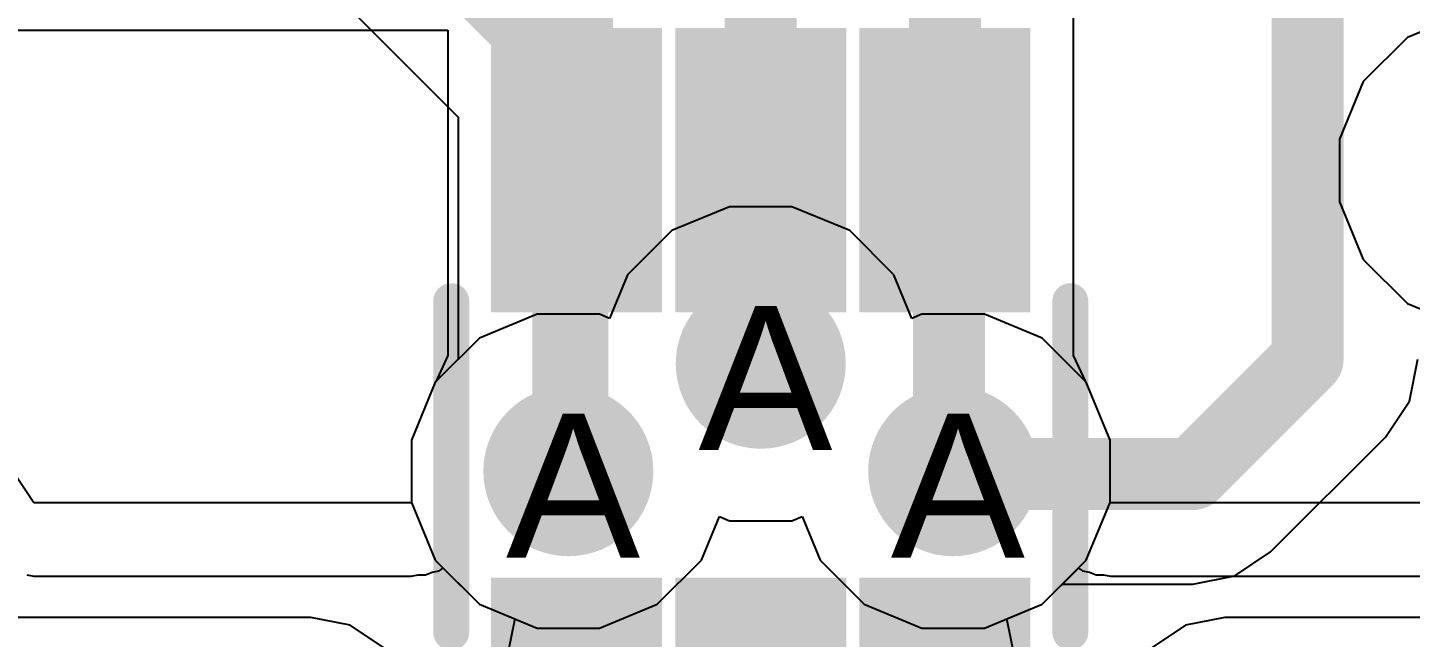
# Model space of a CAD drawing. Header units: inches. Extents: x 0 to 5271, y 0 to 5417.
# Drawn here: x 84.535 to 89.414, y 3.996 to 6.148 of the extents above; entities that cross this region are included whole.
import ezdxf

# ---------------------------------------------------------------- set-up
doc = ezdxf.new("R2010")
doc.units = ezdxf.units.IN
for name, color, linetype in [('Bottom Layer', 5, 'Continuous'), ('Bottom Overlay', 54, 'Continuous'), ('Bottom Paste', 16, 'Continuous'), ('Bottom Solder', 6, 'Continuous'), ('Drill Drawing', 1, 'Continuous'), ('L2_GND1', 16, 'Continuous'), ('L3_SIG1', 76, 'Continuous'), ('L4_PWR', 90, 'Continuous'), ('L5_GND2', 156, 'Continuous'), ('L6_SIG2', 130, 'Continuous'), ('L7_GND3', 216, 'Continuous'), ('Top Layer', 1, 'Continuous'), ('Via Holes', 16, 'Continuous')]:
    doc.layers.add(name, color=color, linetype=linetype)
doc.styles.add('Arial', font='', dxfattribs={"height": 0.2})
doc.styles.get('Arial').set_extended_font_data('Arial')

# ---------------------------------------------------------------- blocks, each defined once
blk = doc.blocks.new('SOT_363_B_376')
at = {"layer": 'Bottom Layer'}
for points in [[(-1.37, 0.45), (-1.37, 0.85), (-0.57, 0.85), (-0.57, 0.45)], [(0.57, 0.45), (0.57, 0.85), (1.37, 0.85), (1.37, 0.45)], [(-1.37, -0.2), (-1.37, 0.2), (-0.57, 0.2), (-0.57, -0.2)], [(0.57, -0.2), (0.57, 0.2), (1.37, 0.2), (1.37, -0.2)], [(-1.37, -0.85), (-1.37, -0.45), (-0.57, -0.45), (-0.57, -0.85)], [(0.57, -0.85), (0.57, -0.45), (1.37, -0.45), (1.37, -0.85)]]:
    blk.add_hatch(color=5, dxfattribs=at).paths.add_polyline_path(points)
at = {"layer": 'Bottom Paste'}
for points in [[(-1.37, 0.45), (-1.37, 0.85), (-0.57, 0.85), (-0.57, 0.45)], [(0.57, 0.45), (0.57, 0.85), (1.37, 0.85), (1.37, 0.45)], [(-1.37, -0.2), (-1.37, 0.2), (-0.57, 0.2), (-0.57, -0.2)], [(0.57, -0.2), (0.57, 0.2), (1.37, 0.2), (1.37, -0.2)], [(-1.37, -0.85), (-1.37, -0.45), (-0.57, -0.45), (-0.57, -0.85)], [(0.57, -0.85), (0.57, -0.45), (1.37, -0.45), (1.37, -0.85)]]:
    blk.add_hatch(color=16, dxfattribs=at).paths.add_polyline_path(points)
at = {"layer": 'Bottom Solder'}
for points in [[(-1.4716, 0.3484), (-1.4716, 0.9516), (-0.4684, 0.9516), (-0.4684, 0.3484)], [(0.4684, 0.3484), (0.4684, 0.9516), (1.4716, 0.9516), (1.4716, 0.3484)], [(-1.4716, -0.3016), (-1.4716, 0.3016), (-0.4684, 0.3016), (-0.4684, -0.3016)], [(0.4684, -0.3016), (0.4684, 0.3016), (1.4716, 0.3016), (1.4716, -0.3016)], [(-1.4716, -0.9516), (-1.4716, -0.3484), (-0.4684, -0.3484), (-0.4684, -0.9516)], [(0.4684, -0.9516), (0.4684, -0.3484), (1.4716, -0.3484), (1.4716, -0.9516)]]:
    blk.add_hatch(color=6, dxfattribs=at).paths.add_polyline_path(points)
at = {"layer": 'Bottom Overlay'}
for points in [[(-0.6604, 1.0922, 0.127, 0.127, 0), (0.508, 1.0922, 0.127, 0.127, 0)], [(-1.651, -0.5334, 0.1, 0.1, 0), (-1.524, -0.6604, 0.1, 0.1, 0)], [(-1.651, -0.5334, 0.1, 0.1, 0), (-1.651, -0.7874, 0.1, 0.1, 0)], [(-1.524, -0.6604, 0.1, 0.1, 0), (-1.651, -0.7874, 0.1, 0.1, 0)], [(-0.6604, -1.0922, 0.127, 0.127, 0), (0.508, -1.0922, 0.127, 0.127, 0)]]:
    blk.add_lwpolyline(points, format="xyseb", dxfattribs=at)
for points in [[(-0.6922, 1.0922, 0.0635, 0.0635, 1), (-0.6287, 1.0922, 0.0635, 0.0635, 1)], [(0.4762, 1.0922, 0.0635, 0.0635, 1), (0.5397, 1.0922, 0.0635, 0.0635, 1)], [(-1.676, -0.5334, 0.05, 0.05, 1), (-1.626, -0.5334, 0.05, 0.05, 1)], [(-1.676, -0.5334, 0.05, 0.05, 1), (-1.626, -0.5334, 0.05, 0.05, 1)], [(-1.549, -0.6604, 0.05, 0.05, 1), (-1.499, -0.6604, 0.05, 0.05, 1)], [(-1.549, -0.6604, 0.05, 0.05, 1), (-1.499, -0.6604, 0.05, 0.05, 1)], [(-1.676, -0.7874, 0.05, 0.05, 1), (-1.626, -0.7874, 0.05, 0.05, 1)], [(-1.676, -0.7874, 0.05, 0.05, 1), (-1.626, -0.7874, 0.05, 0.05, 1)], [(-0.6922, -1.0922, 0.0635, 0.0635, 1), (-0.6287, -1.0922, 0.0635, 0.0635, 1)], [(0.4762, -1.0922, 0.0635, 0.0635, 1), (0.5397, -1.0922, 0.0635, 0.0635, 1)]]:
    blk.add_lwpolyline(points, format="xyseb", close=True, dxfattribs=at)

msp = doc.modelspace()

# ---------------------------------------------------------------- hatches: boundary and pattern name
at = {"layer": 'Bottom Layer'}
h = msp.add_hatch(color=5, dxfattribs=at)
edge = h.paths.add_edge_path()
edge.add_arc((87.122, 4.9616), 0.3, 0, 360)
h = msp.add_hatch(color=5, dxfattribs=at)
edge = h.paths.add_edge_path()
edge.add_arc((86.4431, 4.5822), 0.3, 0, 360)
h = msp.add_hatch(color=5, dxfattribs=at)
edge = h.paths.add_edge_path()
edge.add_arc((87.801, 4.5822), 0.3, 0, 360)
msp.add_hatch(color=5, dxfattribs=at).paths.add_polyline_path([(86.922, 3.0734), (87.322, 3.0734), (87.322, 4.1044), (86.922, 4.1044)])
at = {"layer": 'L2_GND1'}
h = msp.add_hatch(color=16, dxfattribs=at)
edge = h.paths.add_edge_path()
edge.add_arc((87.122, 4.9616), 0.3, 0, 360)
h = msp.add_hatch(color=16, dxfattribs=at)
edge = h.paths.add_edge_path()
edge.add_arc((86.4431, 4.5822), 0.3, 0, 360)
h = msp.add_hatch(color=16, dxfattribs=at)
edge = h.paths.add_edge_path()
edge.add_arc((87.801, 4.5822), 0.3, 0, 360)
at = {"layer": 'L3_SIG1'}
h = msp.add_hatch(color=76, dxfattribs=at)
edge = h.paths.add_edge_path()
edge.add_arc((87.122, 4.9616), 0.3, 0, 360)
h = msp.add_hatch(color=76, dxfattribs=at)
edge = h.paths.add_edge_path()
edge.add_arc((86.4431, 4.5822), 0.3, 0, 360)
h = msp.add_hatch(color=76, dxfattribs=at)
edge = h.paths.add_edge_path()
edge.add_arc((87.801, 4.5822), 0.3, 0, 360)
at = {"layer": 'L4_PWR'}
h = msp.add_hatch(color=90, dxfattribs=at)
edge = h.paths.add_edge_path()
edge.add_arc((87.122, 4.9616), 0.3, 0, 360)
h = msp.add_hatch(color=90, dxfattribs=at)
edge = h.paths.add_edge_path()
edge.add_arc((86.4431, 4.5822), 0.3, 0, 360)
h = msp.add_hatch(color=90, dxfattribs=at)
edge = h.paths.add_edge_path()
edge.add_arc((87.801, 4.5822), 0.3, 0, 360)
at = {"layer": 'L5_GND2'}
h = msp.add_hatch(color=156, dxfattribs=at)
edge = h.paths.add_edge_path()
edge.add_arc((87.122, 4.9616), 0.3, 0, 360)
h = msp.add_hatch(color=156, dxfattribs=at)
edge = h.paths.add_edge_path()
edge.add_arc((86.4431, 4.5822), 0.3, 0, 360)
h = msp.add_hatch(color=156, dxfattribs=at)
edge = h.paths.add_edge_path()
edge.add_arc((87.801, 4.5822), 0.3, 0, 360)
at = {"layer": 'L6_SIG2'}
h = msp.add_hatch(color=130, dxfattribs=at)
edge = h.paths.add_edge_path()
edge.add_arc((87.122, 4.9616), 0.3, 0, 360)
h = msp.add_hatch(color=130, dxfattribs=at)
edge = h.paths.add_edge_path()
edge.add_arc((86.4431, 4.5822), 0.3, 0, 360)
h = msp.add_hatch(color=130, dxfattribs=at)
edge = h.paths.add_edge_path()
edge.add_arc((87.801, 4.5822), 0.3, 0, 360)
at = {"layer": 'L7_GND3'}
h = msp.add_hatch(color=216, dxfattribs=at)
edge = h.paths.add_edge_path()
edge.add_arc((87.122, 4.9616), 0.3, 0, 360)
h = msp.add_hatch(color=216, dxfattribs=at)
edge = h.paths.add_edge_path()
edge.add_arc((86.4431, 4.5822), 0.3, 0, 360)
h = msp.add_hatch(color=216, dxfattribs=at)
edge = h.paths.add_edge_path()
edge.add_arc((87.801, 4.5822), 0.3, 0, 360)
at = {"layer": 'Top Layer'}
h = msp.add_hatch(color=1, dxfattribs=at)
edge = h.paths.add_edge_path()
edge.add_arc((87.122, 4.9616), 0.3, 0, 360)
h = msp.add_hatch(color=1, dxfattribs=at)
edge = h.paths.add_edge_path()
edge.add_arc((86.4431, 4.5822), 0.3, 0, 360)
h = msp.add_hatch(color=1, dxfattribs=at)
edge = h.paths.add_edge_path()
edge.add_arc((87.801, 4.5822), 0.3, 0, 360)
at = {"layer": 'Via Holes'}
h = msp.add_hatch(color=7, dxfattribs=at)
edge = h.paths.add_edge_path()
edge.add_arc((87.122, 4.9616), 0.15, 0, 360)
h = msp.add_hatch(color=7, dxfattribs=at)
edge = h.paths.add_edge_path()
edge.add_arc((86.4431, 4.5822), 0.15, 0, 360)
h = msp.add_hatch(color=7, dxfattribs=at)
edge = h.paths.add_edge_path()
edge.add_arc((87.801, 4.5822), 0.15, 0, 360)

# ---------------------------------------------------------------- linework, layer by layer
at = {"layer": 'Bottom Layer'}
for p, q in [((88.226, 4.9904), (88.226, 6.2156)), ((81.0509, 6.1393), (86.018, 6.1393)), ((86.018, 6.1393), (86.018, 4.9904)), ((86.018, 4.9904), (85.975, 4.8981)), ((88.269, 4.8982), (88.226, 4.9904)), ((85.9734, 4.896), (85.8891, 4.6924)), ((85.975, 4.8981), (85.9734, 4.896)), ((85.9734, 4.896), (85.9734, 4.896)), ((88.2706, 4.896), (88.269, 4.8982)), ((88.355, 4.6924), (88.2706, 4.896)), ((88.2706, 4.896), (88.2706, 4.896)), ((85.8891, 4.6924), (85.8891, 4.472)), ((88.355, 4.472), (88.355, 4.6924)), ((85.8891, 4.472), (85.9734, 4.2684)), ((88.2706, 4.2684), (88.355, 4.472)), ((86.9127, 4.2684), (86.9765, 4.4223)), ((86.9765, 4.4223), (87.0118, 4.4076)), ((87.0118, 4.4076), (87.2322, 4.4076)), ((87.2322, 4.4076), (87.2676, 4.4223)), ((87.2676, 4.4223), (87.3313, 4.2684)), ((85.9734, 4.2684), (86.1292, 4.1126)), ((86.7569, 4.1126), (86.9127, 4.2684)), ((87.3313, 4.2684), (87.4872, 4.1126)), ((88.1148, 4.1126), (88.2706, 4.2684)), ((86.1292, 4.1126), (86.3329, 4.0282)), ((86.5533, 4.0282), (86.7569, 4.1126)), ((87.4872, 4.1126), (87.6908, 4.0282)), ((87.9112, 4.0282), (88.1148, 4.1126)), ((85.5345, 4.0661), (84.3906, 4.0661)), ((85.6733, 4.0385), (85.5345, 4.0661)), ((85.5345, 4.0661), (85.5345, 4.0661)), ((88.7591, 4.0662), (88.6203, 4.0386)), ((89.8026, 4.0662), (88.7591, 4.0662)), ((85.7909, 3.96), (85.6733, 4.0385)), ((86.3329, 4.0282), (86.5533, 4.0282)), ((87.6908, 4.0282), (87.9112, 4.0282)), ((88.6203, 4.0386), (88.5027, 3.96))]:
    msp.add_line(p, q, dxfattribs=at)
for points in [[(87.772, 5.6444, 0.254, 0.254, 0), (87.772, 7.331, 0.254, 0.254, 0)], [(87.122, 5.6444, 0.254, 0.254, 0), (87.122, 6.7373, 0.254, 0.254, 0)], [(86.4741, 5.6465, 0.254, 0.254, 0), (86.4741, 6.2766, 0.254, 0.254, 0)], [(86.4575, 5.6299, 0.254, 0.254, 0), (86.472, 5.6444, 0.254, 0.254, 0)], [(87.122, 4.9616, 0.254, 0.254, 0), (87.122, 5.6444, 0.254, 0.254, 0)], [(87.772, 5.6444, 0.254, 0.254, 0), (87.7865, 5.6299, 0.254, 0.254, 0)], [(86.4575, 4.5967, 0.254, 0.254, 0), (86.4575, 5.6299, 0.254, 0.254, 0)], [(87.7865, 4.5967, 0.254, 0.254, 0), (87.7865, 5.6299, 0.254, 0.254, 0)], [(86.4431, 4.5822, 0.254, 0.254, 0), (86.4575, 4.5967, 0.254, 0.254, 0)], [(87.7865, 4.5967, 0.254, 0.254, 0), (87.801, 4.5822, 0.254, 0.254, 0)]]:
    msp.add_lwpolyline(points, format="xyseb", dxfattribs=at)
for points in [[(86.4085, 5.6444, 0.127, 0.127, 1), (86.5355, 5.6444, 0.127, 0.127, 1)], [(86.4106, 5.6465, 0.127, 0.127, 1), (86.5376, 5.6465, 0.127, 0.127, 1)], [(87.0585, 5.6444, 0.127, 0.127, 1), (87.1855, 5.6444, 0.127, 0.127, 1)], [(87.0585, 5.6444, 0.127, 0.127, 1), (87.1855, 5.6444, 0.127, 0.127, 1)], [(87.7085, 5.6444, 0.127, 0.127, 1), (87.8355, 5.6444, 0.127, 0.127, 1)], [(87.7085, 5.6444, 0.127, 0.127, 1), (87.8355, 5.6444, 0.127, 0.127, 1)], [(86.394, 5.6299, 0.127, 0.127, 1), (86.521, 5.6299, 0.127, 0.127, 1)], [(86.394, 5.6299, 0.127, 0.127, 1), (86.521, 5.6299, 0.127, 0.127, 1)], [(87.723, 5.6299, 0.127, 0.127, 1), (87.85, 5.6299, 0.127, 0.127, 1)], [(87.723, 5.6299, 0.127, 0.127, 1), (87.85, 5.6299, 0.127, 0.127, 1)], [(87.0585, 4.9616, 0.127, 0.127, 1), (87.1855, 4.9616, 0.127, 0.127, 1)], [(86.3796, 4.5822, 0.127, 0.127, 1), (86.5066, 4.5822, 0.127, 0.127, 1)], [(86.394, 4.5967, 0.127, 0.127, 1), (86.521, 4.5967, 0.127, 0.127, 1)], [(86.394, 4.5967, 0.127, 0.127, 1), (86.521, 4.5967, 0.127, 0.127, 1)], [(87.723, 4.5967, 0.127, 0.127, 1), (87.85, 4.5967, 0.127, 0.127, 1)], [(87.723, 4.5967, 0.127, 0.127, 1), (87.85, 4.5967, 0.127, 0.127, 1)], [(87.7375, 4.5822, 0.127, 0.127, 1), (87.8645, 4.5822, 0.127, 0.127, 1)]]:
    msp.add_lwpolyline(points, format="xyseb", close=True, dxfattribs=at)
at = {"layer": 'L2_GND1'}
for p, q in [((87.0118, 5.5156), (86.8082, 5.4313)), ((87.2322, 5.5156), (87.0118, 5.5156)), ((87.4358, 5.4313), (87.2322, 5.5156)), ((86.8082, 5.4313), (86.6523, 5.2755)), ((87.5917, 5.2755), (87.4358, 5.4313)), ((86.6523, 5.2755), (86.5886, 5.1216)), ((87.6554, 5.1216), (87.5917, 5.2755)), ((86.3329, 5.1362), (86.1292, 5.0519)), ((86.5533, 5.1362), (86.3329, 5.1362)), ((86.5886, 5.1216), (86.5533, 5.1362)), ((87.6908, 5.1362), (87.6554, 5.1216)), ((87.9112, 5.1362), (87.6908, 5.1362)), ((88.1148, 5.0519), (87.9112, 5.1362)), ((86.1292, 5.0519), (85.9734, 4.896)), ((88.2706, 4.896), (88.1148, 5.0519)), ((85.9734, 4.896), (85.8891, 4.6924)), ((88.355, 4.6924), (88.2706, 4.896)), ((85.8891, 4.6924), (85.8891, 4.472)), ((88.355, 4.472), (88.355, 4.6924)), ((85.8891, 4.472), (85.9734, 4.2684)), ((88.2706, 4.2684), (88.355, 4.472)), ((86.9127, 4.2684), (86.9765, 4.4223)), ((86.9765, 4.4223), (87.0118, 4.4076)), ((87.0118, 4.4076), (87.2322, 4.4076)), ((87.2322, 4.4076), (87.2676, 4.4223)), ((87.2676, 4.4223), (87.3313, 4.2684)), ((85.9734, 4.2684), (86.1292, 4.1126)), ((86.7569, 4.1126), (86.9127, 4.2684)), ((87.3313, 4.2684), (87.4872, 4.1126)), ((88.1148, 4.1126), (88.2706, 4.2684)), ((86.1292, 4.1126), (86.3329, 4.0282)), ((86.5533, 4.0282), (86.7569, 4.1126)), ((87.4872, 4.1126), (87.6908, 4.0282)), ((87.9112, 4.0282), (88.1148, 4.1126)), ((86.3329, 4.0282), (86.5533, 4.0282)), ((87.6908, 4.0282), (87.9112, 4.0282))]:
    msp.add_line(p, q, dxfattribs=at)
at = {"layer": 'L3_SIG1'}
for p, q in [((87.0118, 5.5156), (86.8082, 5.4313)), ((87.2322, 5.5156), (87.0118, 5.5156)), ((87.4358, 5.4313), (87.2322, 5.5156)), ((86.8082, 5.4313), (86.6523, 5.2755)), ((87.5917, 5.2755), (87.4358, 5.4313)), ((86.6523, 5.2755), (86.5886, 5.1216)), ((87.6554, 5.1216), (87.5917, 5.2755)), ((86.3329, 5.1362), (86.1292, 5.0519)), ((86.5533, 5.1362), (86.3329, 5.1362)), ((86.5886, 5.1216), (86.5533, 5.1362)), ((87.6908, 5.1362), (87.6554, 5.1216)), ((87.9112, 5.1362), (87.6908, 5.1362)), ((88.1148, 5.0519), (87.9112, 5.1362)), ((86.1292, 5.0519), (85.9734, 4.896)), ((88.2706, 4.896), (88.1148, 5.0519)), ((85.9734, 4.896), (85.8891, 4.6924)), ((88.355, 4.6924), (88.2706, 4.896)), ((85.8891, 4.6924), (85.8891, 4.472)), ((88.355, 4.472), (88.355, 4.6924)), ((85.8891, 4.472), (85.9734, 4.2684)), ((88.2706, 4.2684), (88.355, 4.472)), ((86.9127, 4.2684), (86.9765, 4.4223)), ((86.9765, 4.4223), (87.0118, 4.4076)), ((87.0118, 4.4076), (87.2322, 4.4076)), ((87.2322, 4.4076), (87.2676, 4.4223)), ((87.2676, 4.4223), (87.3313, 4.2684)), ((85.9734, 4.2684), (86.1292, 4.1126)), ((86.7569, 4.1126), (86.9127, 4.2684)), ((87.3313, 4.2684), (87.4872, 4.1126)), ((88.1148, 4.1126), (88.2706, 4.2684)), ((86.1292, 4.1126), (86.3329, 4.0282)), ((86.5533, 4.0282), (86.7569, 4.1126)), ((87.4872, 4.1126), (87.6908, 4.0282)), ((87.9112, 4.0282), (88.1148, 4.1126)), ((86.3329, 4.0282), (86.5533, 4.0282)), ((87.6908, 4.0282), (87.9112, 4.0282))]:
    msp.add_line(p, q, dxfattribs=at)
at = {"layer": 'L4_PWR'}
for p, q in [((89.6075, 6.1977), (89.4039, 6.1133)), ((89.4039, 6.1133), (89.248, 5.9575)), ((89.248, 5.9575), (89.1637, 5.7539)), ((89.1637, 5.7539), (89.1637, 5.5335)), ((87.0118, 5.5156), (86.8082, 5.4313)), ((87.2322, 5.5156), (87.0118, 5.5156)), ((87.4358, 5.4313), (87.2322, 5.5156)), ((89.1637, 5.5335), (89.248, 5.3299)), ((86.8082, 5.4313), (86.6523, 5.2755)), ((87.5917, 5.2755), (87.4358, 5.4313)), ((89.248, 5.3299), (89.4039, 5.174)), ((86.6523, 5.2755), (86.5886, 5.1216)), ((87.6554, 5.1216), (87.5917, 5.2755)), ((89.4039, 5.174), (89.6075, 5.0897)), ((86.3329, 5.1362), (86.1292, 5.0519)), ((86.5533, 5.1362), (86.3329, 5.1362)), ((86.5886, 5.1216), (86.5533, 5.1362)), ((87.6908, 5.1362), (87.6554, 5.1216)), ((87.9112, 5.1362), (87.6908, 5.1362)), ((88.1148, 5.0519), (87.9112, 5.1362)), ((86.1292, 5.0519), (85.9734, 4.896)), ((88.2706, 4.896), (88.1148, 5.0519)), ((85.9734, 4.896), (85.8891, 4.6924)), ((88.355, 4.6924), (88.2706, 4.896)), ((85.8891, 4.6924), (85.8891, 4.472)), ((88.355, 4.472), (88.355, 4.6924)), ((84.5572, 4.4704), (84.4866, 4.576)), ((85.888, 4.4704), (84.5572, 4.4704)), ((85.8891, 4.472), (85.888, 4.4704)), ((88.3561, 4.4704), (88.355, 4.472)), ((89.636, 4.4704), (88.3561, 4.4704)), ((86.9127, 4.2684), (86.9765, 4.4223)), ((86.9765, 4.4223), (87.0118, 4.4076)), ((87.0118, 4.4076), (87.2322, 4.4076)), ((87.2322, 4.4076), (87.2676, 4.4223)), ((87.2676, 4.4223), (87.3313, 4.2684)), ((86.7569, 4.1126), (86.9127, 4.2684)), ((87.3313, 4.2684), (87.4872, 4.1126)), ((84.5322, 4.2164), (84.5572, 4.2114)), ((84.5572, 4.2114), (85.888, 4.2114)), ((85.888, 4.2114), (85.913, 4.2164)), ((85.913, 4.2164), (85.9386, 4.2164)), ((85.9386, 4.2164), (85.9621, 4.2262)), ((85.9621, 4.2262), (85.9871, 4.2311)), ((85.9871, 4.2311), (86.0012, 4.2406)), ((86.0012, 4.2406), (86.1292, 4.1126)), ((88.1148, 4.1126), (88.2428, 4.2406)), ((88.2428, 4.2406), (88.257, 4.2311)), ((88.257, 4.2311), (88.2819, 4.2262)), ((88.2819, 4.2262), (88.3055, 4.2164)), ((88.3055, 4.2164), (88.331, 4.2164)), ((88.331, 4.2164), (88.3561, 4.2114)), ((88.3561, 4.2114), (89.636, 4.2114)), ((86.1292, 4.1126), (86.3329, 4.0282)), ((86.5533, 4.0282), (86.7569, 4.1126)), ((87.4872, 4.1126), (87.6908, 4.0282)), ((87.9112, 4.0282), (88.1148, 4.1126)), ((86.3329, 4.0282), (86.5533, 4.0282)), ((87.6908, 4.0282), (87.9112, 4.0282))]:
    msp.add_line(p, q, dxfattribs=at)
at = {"layer": 'L5_GND2'}
for p, q in [((87.0118, 5.5156), (86.8082, 5.4313)), ((87.2322, 5.5156), (87.0118, 5.5156)), ((87.4358, 5.4313), (87.2322, 5.5156)), ((86.8082, 5.4313), (86.6523, 5.2755)), ((87.5917, 5.2755), (87.4358, 5.4313)), ((86.6523, 5.2755), (86.5886, 5.1216)), ((87.6554, 5.1216), (87.5917, 5.2755)), ((86.3329, 5.1362), (86.1292, 5.0519)), ((86.5533, 5.1362), (86.3329, 5.1362)), ((86.5886, 5.1216), (86.5533, 5.1362)), ((87.6908, 5.1362), (87.6554, 5.1216)), ((87.9112, 5.1362), (87.6908, 5.1362)), ((88.1148, 5.0519), (87.9112, 5.1362)), ((86.1292, 5.0519), (85.9734, 4.896)), ((88.2706, 4.896), (88.1148, 5.0519)), ((85.9734, 4.896), (85.8891, 4.6924)), ((88.355, 4.6924), (88.2706, 4.896)), ((85.8891, 4.6924), (85.8891, 4.472)), ((88.355, 4.472), (88.355, 4.6924)), ((85.8891, 4.472), (85.9734, 4.2684)), ((88.2706, 4.2684), (88.355, 4.472)), ((86.9127, 4.2684), (86.9765, 4.4223)), ((86.9765, 4.4223), (87.0118, 4.4076)), ((87.0118, 4.4076), (87.2322, 4.4076)), ((87.2322, 4.4076), (87.2676, 4.4223)), ((87.2676, 4.4223), (87.3313, 4.2684)), ((85.9734, 4.2684), (86.1292, 4.1126)), ((86.7569, 4.1126), (86.9127, 4.2684)), ((87.3313, 4.2684), (87.4872, 4.1126)), ((88.1148, 4.1126), (88.2706, 4.2684)), ((86.1292, 4.1126), (86.3329, 4.0282)), ((86.5533, 4.0282), (86.7569, 4.1126)), ((87.4872, 4.1126), (87.6908, 4.0282)), ((87.9112, 4.0282), (88.1148, 4.1126)), ((86.3329, 4.0282), (86.5533, 4.0282)), ((87.6908, 4.0282), (87.9112, 4.0282))]:
    msp.add_line(p, q, dxfattribs=at)
at = {"layer": 'L6_SIG2'}
for p, q in [((84.9495, 6.9368), (86.0546, 5.8317)), ((86.0546, 5.8317), (86.0546, 4.9772)), ((86.0546, 4.9772), (85.9734, 4.896)), ((89.4105, 4.829), (89.4401, 4.9776)), ((85.9734, 4.896), (85.8891, 4.6924)), ((89.3263, 4.703), (89.4105, 4.829)), ((85.8891, 4.6924), (85.8891, 4.472)), ((88.9207, 4.2973), (89.3263, 4.703)), ((85.8891, 4.472), (85.9734, 4.2684)), ((86.9127, 4.2684), (86.9765, 4.4223)), ((86.9765, 4.4223), (87.0118, 4.4076)), ((87.0118, 4.4076), (87.2322, 4.4076)), ((87.2322, 4.4076), (87.2676, 4.4223)), ((87.2676, 4.4223), (87.3313, 4.2684)), ((88.7947, 4.2131), (88.9207, 4.2973)), ((85.9734, 4.2684), (86.1292, 4.1126)), ((86.7569, 4.1126), (86.9127, 4.2684)), ((87.3313, 4.2684), (87.4872, 4.1126)), ((88.646, 4.1835), (88.7947, 4.2131)), ((88.1148, 4.1126), (88.1858, 4.1835)), ((88.1858, 4.1835), (88.646, 4.1835)), ((86.1292, 4.1126), (86.3329, 4.0282)), ((86.5533, 4.0282), (86.7569, 4.1126)), ((87.4872, 4.1126), (87.6908, 4.0282)), ((87.9112, 4.0282), (88.1148, 4.1126)), ((86.3329, 4.0282), (86.5533, 4.0282)), ((87.6908, 4.0282), (87.9112, 4.0282))]:
    msp.add_line(p, q, dxfattribs=at)
for points in [[(89.0516, 4.9776, 0.254, 0.254, 0), (89.0516, 14.3544, 0.254, 0.254, 0)], [(87.122, 4.9616, 0.254, 0.254, 0), (87.122, 11.5695, 0.254, 0.254, 0)], [(85.2242, 7.2115, 0.254, 0.254, 0), (86.4431, 5.9926, 0.254, 0.254, 0)], [(86.4431, 4.5822, 0.254, 0.254, 0), (86.4431, 5.9926, 0.254, 0.254, 0)], [(88.646, 4.572, 0.254, 0.254, 0), (89.0516, 4.9776, 0.254, 0.254, 0)], [(87.801, 4.5822, 0.254, 0.254, 0), (87.8112, 4.572, 0.254, 0.254, 0)], [(87.8112, 4.572, 0.254, 0.254, 0), (88.646, 4.572, 0.254, 0.254, 0)]]:
    msp.add_lwpolyline(points, format="xyseb", dxfattribs=at)
for points in [[(86.3796, 5.9926, 0.127, 0.127, 1), (86.5066, 5.9926, 0.127, 0.127, 1)], [(86.3796, 5.9926, 0.127, 0.127, 1), (86.5066, 5.9926, 0.127, 0.127, 1)], [(87.0585, 4.9616, 0.127, 0.127, 1), (87.1855, 4.9616, 0.127, 0.127, 1)], [(88.9881, 4.9776, 0.127, 0.127, 1), (89.1151, 4.9776, 0.127, 0.127, 1)], [(88.9881, 4.9776, 0.127, 0.127, 1), (89.1151, 4.9776, 0.127, 0.127, 1)], [(86.3796, 4.5822, 0.127, 0.127, 1), (86.5066, 4.5822, 0.127, 0.127, 1)], [(87.7375, 4.5822, 0.127, 0.127, 1), (87.8645, 4.5822, 0.127, 0.127, 1)], [(87.7477, 4.572, 0.127, 0.127, 1), (87.8747, 4.572, 0.127, 0.127, 1)], [(87.7477, 4.572, 0.127, 0.127, 1), (87.8747, 4.572, 0.127, 0.127, 1)], [(88.5825, 4.572, 0.127, 0.127, 1), (88.7095, 4.572, 0.127, 0.127, 1)], [(88.5825, 4.572, 0.127, 0.127, 1), (88.7095, 4.572, 0.127, 0.127, 1)]]:
    msp.add_lwpolyline(points, format="xyseb", close=True, dxfattribs=at)
at = {"layer": 'L7_GND3'}
for p, q in [((87.0118, 5.5156), (86.8082, 5.4313)), ((87.2322, 5.5156), (87.0118, 5.5156)), ((87.4358, 5.4313), (87.2322, 5.5156)), ((86.8082, 5.4313), (86.6523, 5.2755)), ((87.5917, 5.2755), (87.4358, 5.4313)), ((86.6523, 5.2755), (86.5886, 5.1216)), ((87.6554, 5.1216), (87.5917, 5.2755)), ((86.3329, 5.1362), (86.1292, 5.0519)), ((86.5533, 5.1362), (86.3329, 5.1362)), ((86.5886, 5.1216), (86.5533, 5.1362)), ((87.6908, 5.1362), (87.6554, 5.1216)), ((87.9112, 5.1362), (87.6908, 5.1362)), ((88.1148, 5.0519), (87.9112, 5.1362)), ((86.1292, 5.0519), (85.9734, 4.896)), ((88.2706, 4.896), (88.1148, 5.0519)), ((85.9734, 4.896), (85.8891, 4.6924)), ((88.355, 4.6924), (88.2706, 4.896)), ((85.8891, 4.6924), (85.8891, 4.472)), ((88.355, 4.472), (88.355, 4.6924)), ((85.8891, 4.472), (85.9734, 4.2684)), ((88.2706, 4.2684), (88.355, 4.472)), ((86.9127, 4.2684), (86.9765, 4.4223)), ((86.9765, 4.4223), (87.0118, 4.4076)), ((87.0118, 4.4076), (87.2322, 4.4076)), ((87.2322, 4.4076), (87.2676, 4.4223)), ((87.2676, 4.4223), (87.3313, 4.2684)), ((85.9734, 4.2684), (86.1292, 4.1126)), ((86.7569, 4.1126), (86.9127, 4.2684)), ((87.3313, 4.2684), (87.4872, 4.1126)), ((88.1148, 4.1126), (88.2706, 4.2684)), ((86.1292, 4.1126), (86.3329, 4.0282)), ((86.5533, 4.0282), (86.7569, 4.1126)), ((87.4872, 4.1126), (87.6908, 4.0282)), ((87.9112, 4.0282), (88.1148, 4.1126)), ((86.3329, 4.0282), (86.5533, 4.0282)), ((87.6908, 4.0282), (87.9112, 4.0282))]:
    msp.add_line(p, q, dxfattribs=at)
at = {"layer": 'Top Layer'}
for p, q in [((87.0118, 5.5156), (86.8082, 5.4313)), ((87.2322, 5.5156), (87.0118, 5.5156)), ((87.4358, 5.4313), (87.2322, 5.5156)), ((86.8082, 5.4313), (86.6523, 5.2755)), ((87.5917, 5.2755), (87.4358, 5.4313)), ((86.6523, 5.2755), (86.5886, 5.1216)), ((87.6554, 5.1216), (87.5917, 5.2755)), ((86.3329, 5.1362), (86.1292, 5.0519)), ((86.5533, 5.1362), (86.3329, 5.1362)), ((86.5886, 5.1216), (86.5533, 5.1362)), ((87.6908, 5.1362), (87.6554, 5.1216)), ((87.9112, 5.1362), (87.6908, 5.1362)), ((88.1148, 5.0519), (87.9112, 5.1362)), ((86.1292, 5.0519), (85.9734, 4.896)), ((88.2706, 4.896), (88.1148, 5.0519)), ((85.9734, 4.896), (85.8891, 4.6924)), ((88.355, 4.6924), (88.2706, 4.896)), ((85.8891, 4.6924), (85.8891, 4.472)), ((88.355, 4.472), (88.355, 4.6924)), ((85.8891, 4.472), (85.9734, 4.2684)), ((88.2706, 4.2684), (88.355, 4.472)), ((85.9734, 4.2684), (86.1292, 4.1126)), ((88.1148, 4.1126), (88.2706, 4.2684)), ((86.1292, 4.1126), (86.2537, 4.061)), ((87.9904, 4.061), (88.1148, 4.1126)), ((86.2537, 4.061), (86.2284, 3.934)), ((88.0156, 3.934), (87.9904, 4.061))]:
    msp.add_line(p, q, dxfattribs=at)

# ---------------------------------------------------------------- block references
at = {"rotation": 90}
msp.add_blockref('SOT_363_B_376', (87.122, 4.6744), dxfattribs=at)

# ---------------------------------------------------------------- texts
at = {"layer": 'Drill Drawing', "style": 'Arial'}
for p in [(86.9019, 4.6569), (86.223, 4.2775), (87.5809, 4.2775)]:
    msp.add_text('A', height=0.508, dxfattribs=at).set_placement(p)

doc.saveas('drawing.dxf')
